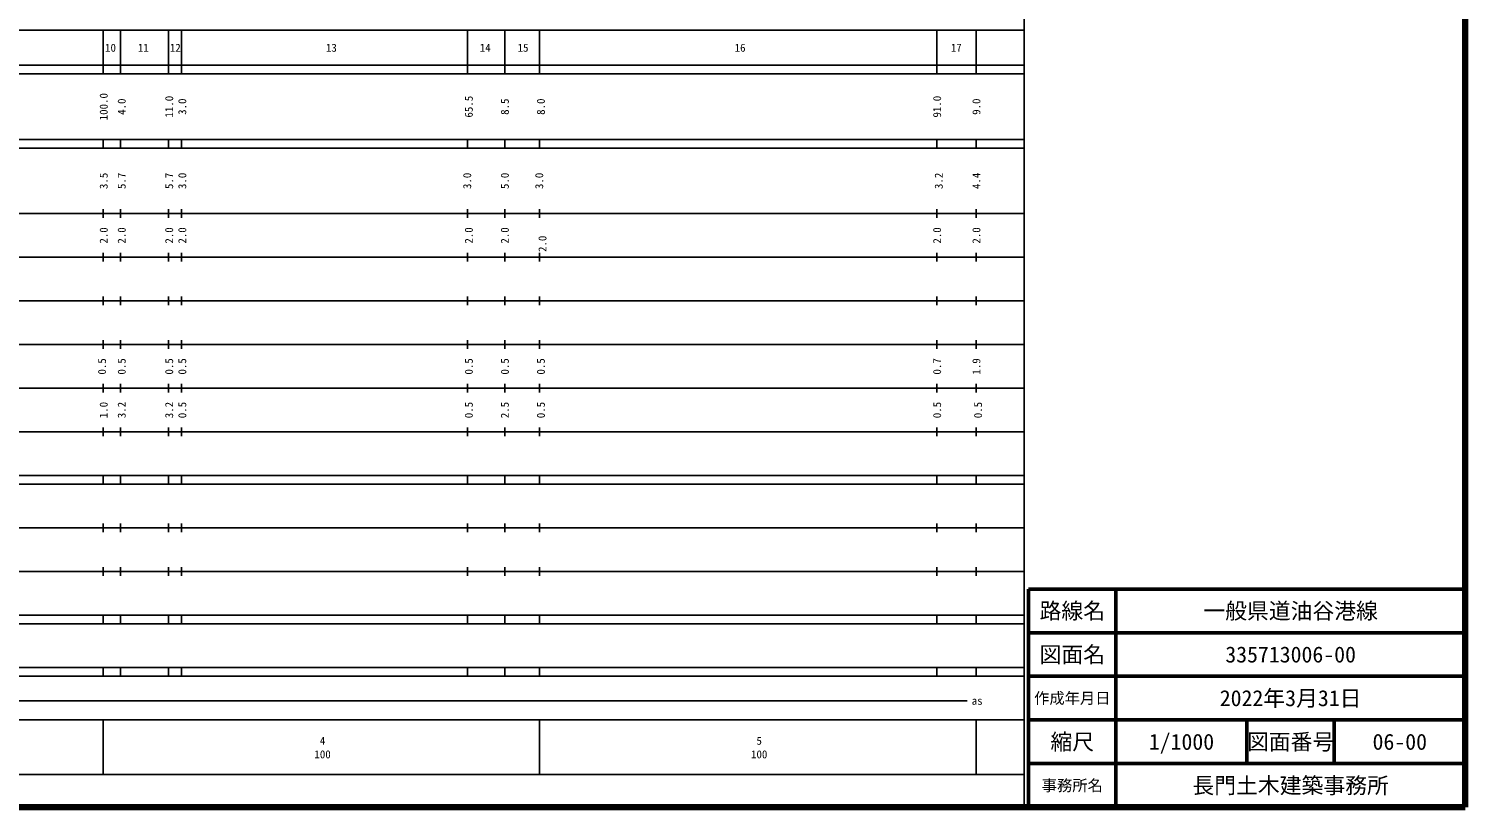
# Model space of a CAD drawing. Units: millimetres on the paper, enlarged 1000 times. Extents: x 40000 to 680000, y 20000 to 380000.
# Drawn here: x 350987 to 680000, y 20000 to 198357 of the extents above; entities that cross this region are included whole.
import ezdxf
from ezdxf.enums import TextEntityAlignment as Align

# ---------------------------------------------------------------- set-up
doc = ezdxf.new("R2010")
doc.units = ezdxf.units.MM
doc.header["$LTSCALE"] = 1000
for name, color, linetype, lineweight in [('M-TTL', 2, 'Continuous', 140), ('M-TTL-BAND', 7, 'Continuous', 25), ('M-TTL-FRAM', 2, 'Continuous', 50), ('M-TTL-LINE', 7, 'Continuous', 50), ('M-TTL-TXT', 7, 'Continuous', 13)]:
    doc.layers.add(name, color=color, linetype=linetype, lineweight=lineweight)
doc.styles.add('ＭＳ ゴシック', font='')
doc.styles.get('ＭＳ ゴシック').set_extended_font_data('MS Gothic')

msp = doc.modelspace()

# ---------------------------------------------------------------- linework, layer by layer
at = {"layer": 'M-TTL'}
for p, q in [((680000, 20000), (680000, 380000)), ((40000, 20000), (680000, 20000))]:
    msp.add_line(p, q, dxfattribs=at)
at = {"layer": 'M-TTL-BAND'}
for p, q in [((579000, 20000), (579000, 370000)), ((68000, 198000), (579000, 198000)), ((368000, 198000), (368000, 188000)), ((372000, 198000), (372000, 188000)), ((383000, 198000), (383000, 188000)), ((386000, 198000), (386000, 188000)), ((451500, 198000), (451500, 188000)), ((460000, 198000), (460000, 188000)), ((468000, 198000), (468000, 188000)), ((559000, 198000), (559000, 188000)), ((568000, 198000), (568000, 188000)), ((40000, 190000), (579000, 190000)), ((40000, 188000), (579000, 188000)), ((40000, 173000), (579000, 173000)), ((368000, 173000), (368000, 171000)), ((372000, 173000), (372000, 171000)), ((383000, 173000), (383000, 171000)), ((386000, 173000), (386000, 171000)), ((451500, 173000), (451500, 171000)), ((460000, 173000), (460000, 171000)), ((468000, 173000), (468000, 171000)), ((559000, 173000), (559000, 171000)), ((568000, 171000), (568000, 173000)), ((40000, 171000), (579000, 171000)), ((40000, 156000), (579000, 156000)), ((368000, 157000), (368000, 155000)), ((372000, 157000), (372000, 155000)), ((383000, 157000), (383000, 155000)), ((386000, 157000), (386000, 155000)), ((451500, 157000), (451500, 155000)), ((460000, 157000), (460000, 155000)), ((468000, 157000), (468000, 155000)), ((559000, 157000), (559000, 155000)), ((568000, 155000), (568000, 157000)), ((46000, 146000), (579000, 146000)), ((368000, 147000), (368000, 145000)), ((372000, 147000), (372000, 145000)), ((383000, 147000), (383000, 145000)), ((386000, 147000), (386000, 145000)), ((451500, 147000), (451500, 145000)), ((460000, 147000), (460000, 145000)), ((468000, 147000), (468000, 145000)), ((559000, 147000), (559000, 145000)), ((568000, 145000), (568000, 147000)), ((52000, 136000), (579000, 136000)), ((368000, 137000), (368000, 135000)), ((372000, 137000), (372000, 135000)), ((383000, 137000), (383000, 135000)), ((386000, 137000), (386000, 135000)), ((451500, 137000), (451500, 135000)), ((460000, 137000), (460000, 135000)), ((468000, 137000), (468000, 135000)), ((559000, 137000), (559000, 135000)), ((568000, 135000), (568000, 137000)), ((46000, 126000), (579000, 126000)), ((368000, 127000), (368000, 125000)), ((372000, 127000), (372000, 125000)), ((383000, 127000), (383000, 125000)), ((386000, 127000), (386000, 125000)), ((451500, 127000), (451500, 125000)), ((460000, 127000), (460000, 125000)), ((468000, 127000), (468000, 125000)), ((559000, 127000), (559000, 125000)), ((568000, 125000), (568000, 127000)), ((52000, 116000), (579000, 116000)), ((368000, 117000), (368000, 115000)), ((372000, 117000), (372000, 115000)), ((383000, 117000), (383000, 115000)), ((386000, 117000), (386000, 115000)), ((451500, 117000), (451500, 115000)), ((460000, 117000), (460000, 115000)), ((468000, 117000), (468000, 115000)), ((559000, 117000), (559000, 115000)), ((568000, 115000), (568000, 117000)), ((46000, 106000), (579000, 106000)), ((368000, 107000), (368000, 105000)), ((372000, 107000), (372000, 105000)), ((383000, 107000), (383000, 105000)), ((386000, 107000), (386000, 105000)), ((451500, 107000), (451500, 105000)), ((460000, 107000), (460000, 105000)), ((468000, 107000), (468000, 105000)), ((559000, 107000), (559000, 105000)), ((568000, 105000), (568000, 107000)), ((40000, 96000), (579000, 96000)), ((368000, 96000), (368000, 94000)), ((372000, 96000), (372000, 94000)), ((383000, 96000), (383000, 94000)), ((386000, 96000), (386000, 94000)), ((451500, 96000), (451500, 94000)), ((460000, 96000), (460000, 94000)), ((468000, 96000), (468000, 94000)), ((559000, 96000), (559000, 94000)), ((568000, 94000), (568000, 96000)), ((40000, 94000), (579000, 94000)), ((49000, 84000), (579000, 84000)), ((368000, 85000), (368000, 83000)), ((372000, 85000), (372000, 83000)), ((383000, 85000), (383000, 83000)), ((386000, 85000), (386000, 83000)), ((451500, 85000), (451500, 83000)), ((460000, 85000), (460000, 83000)), ((468000, 85000), (468000, 83000)), ((559000, 85000), (559000, 83000)), ((568000, 83000), (568000, 85000)), ((40000, 74000), (579000, 74000)), ((368000, 75000), (368000, 73000)), ((372000, 75000), (372000, 73000)), ((383000, 75000), (383000, 73000)), ((386000, 75000), (386000, 73000)), ((451500, 75000), (451500, 73000)), ((460000, 75000), (460000, 73000)), ((468000, 75000), (468000, 73000)), ((559000, 75000), (559000, 73000)), ((568000, 73000), (568000, 75000)), ((40000, 64000), (579000, 64000)), ((368000, 64000), (368000, 62000)), ((372000, 64000), (372000, 62000)), ((383000, 64000), (383000, 62000)), ((386000, 64000), (386000, 62000)), ((451500, 64000), (451500, 62000)), ((460000, 64000), (460000, 62000)), ((468000, 64000), (468000, 62000)), ((559000, 64000), (559000, 62000)), ((568000, 62000), (568000, 64000)), ((40000, 62000), (579000, 62000)), ((40000, 52000), (579000, 52000)), ((40000, 50000), (579000, 50000)), ((368000, 52000), (368000, 50000)), ((372000, 52000), (372000, 50000)), ((383000, 52000), (383000, 50000)), ((386000, 52000), (386000, 50000)), ((451500, 52000), (451500, 50000)), ((460000, 52000), (460000, 50000)), ((468000, 52000), (468000, 50000)), ((559000, 52000), (559000, 50000)), ((568000, 50000), (568000, 52000)), ((70805, 44406), (565903, 44406)), ((40000, 40000), (579000, 40000)), ((368000, 40000), (368000, 27500)), ((468000, 40000), (468000, 27500)), ((568000, 40000), (568000, 27500)), ((68000, 27500), (579000, 27500))]:
    msp.add_line(p, q, dxfattribs=at)
at = {"layer": 'M-TTL-FRAM'}
for p, q in [((680000, 70000), (580000, 70000)), ((580000, 70000), (580000, 20000))]:
    msp.add_line(p, q, dxfattribs=at)
at = {"layer": 'M-TTL-LINE'}
for p, q in [((600000, 70000), (600000, 20000)), ((680000, 60000), (580000, 60000)), ((680000, 50000), (580000, 50000)), ((680000, 40000), (580000, 40000)), ((630000, 40000), (630000, 30000)), ((650000, 40000), (650000, 30000)), ((680000, 30000), (580000, 30000))]:
    msp.add_line(p, q, dxfattribs=at)

# ---------------------------------------------------------------- texts
at = {"layer": 'M-TTL-BAND', "style": 'ＭＳ ゴシック'}
for s, p in [('10', (369722, 194000)), ('11', (377223, 194000)), ('12', (384556, 194000)), ('13', (420308, 194000)), ('14', (455539, 194000)), ('15', (464206, 194000)), ('16', (513916, 194000)), ('17', (563418, 194000)), ('as', (568201, 44406)), ('100', (418288, 32131)), ('4', (418288, 35238)), ('100', (518288, 32131)), ('5', (518288, 35238))]:
    msp.add_text(s, height=1833, dxfattribs=at).set_placement(p, align=Align.MIDDLE_CENTER)
for s, p in [('100.0', (368146, 180500)), ('4.0', (372271, 180500)), ('11.0', (383147, 180500)), ('3.0', (386147, 180500)), ('65.5', (451774, 180500)), ('8.5', (460024, 180500)), ('8.0', (468275, 180500)), ('91.0', (559028, 180500)), ('9.0', (568028, 180500)), ('3.5', (368146, 163500)), ('5.7', (372271, 163500)), ('5.7', (383147, 163500)), ('3.0', (386147, 163500)), ('3.0', (451399, 163500)), ('5.0', (460024, 163500)), ('3.0', (467900, 163500)), ('3.2', (559403, 163500)), ('4.4', (568028, 163500)), ('2.0', (368146, 151000)), ('2.0', (372271, 151000)), ('2.0', (383147, 151000)), ('2.0', (386147, 151000)), ('2.0', (451774, 151000)), ('2.0', (460024, 151000)), ('2.0', (559028, 151000)), ('2.0', (568028, 151000)), ('2.0', (468650, 149079)), ('0.5', (367771, 121000)), ('0.5', (372271, 121000)), ('0.5', (383147, 121000)), ('0.5', (386147, 121000)), ('0.5', (451774, 121000)), ('0.5', (460024, 121000)), ('0.5', (468275, 121000)), ('0.7', (559028, 121000)), ('1.9', (568028, 121000)), ('1.0', (368146, 111000)), ('3.2', (372271, 111000)), ('3.2', (383147, 111000)), ('0.5', (386147, 111000)), ('0.5', (451774, 111000)), ('2.5', (460024, 111000)), ('0.5', (468275, 111000)), ('0.5', (559028, 111000)), ('0.5', (568403, 111000))]:
    msp.add_text(s, height=1833, rotation=90, dxfattribs=at).set_placement(p, align=Align.MIDDLE_CENTER)
at = {"layer": 'M-TTL-TXT', "style": 'ＭＳ ゴシック'}
for s, height, p in [('路線名', 3666, (590000, 65000)), ('一般県道油谷港線', 3666, (640000, 65000)), ('図面名', 3666, (590000, 55000)), ('335713006-00', 3666, (640000, 55000)), ('作成年月日', 2566, (590000, 45000)), ('2022年3月31日', 3666, (640000, 45000)), ('縮尺', 3666, (590000, 35000)), ('1/1000', 3666, (615000, 35000)), ('図面番号', 3666, (640000, 35000)), ('06-00', 3666, (665000, 35000)), ('事務所名', 2566, (590000, 25000)), ('長門土木建築事務所', 3666, (640000, 25000))]:
    msp.add_text(s, height=height, dxfattribs=at).set_placement(p, align=Align.MIDDLE_CENTER)

doc.saveas('drawing.dxf')
